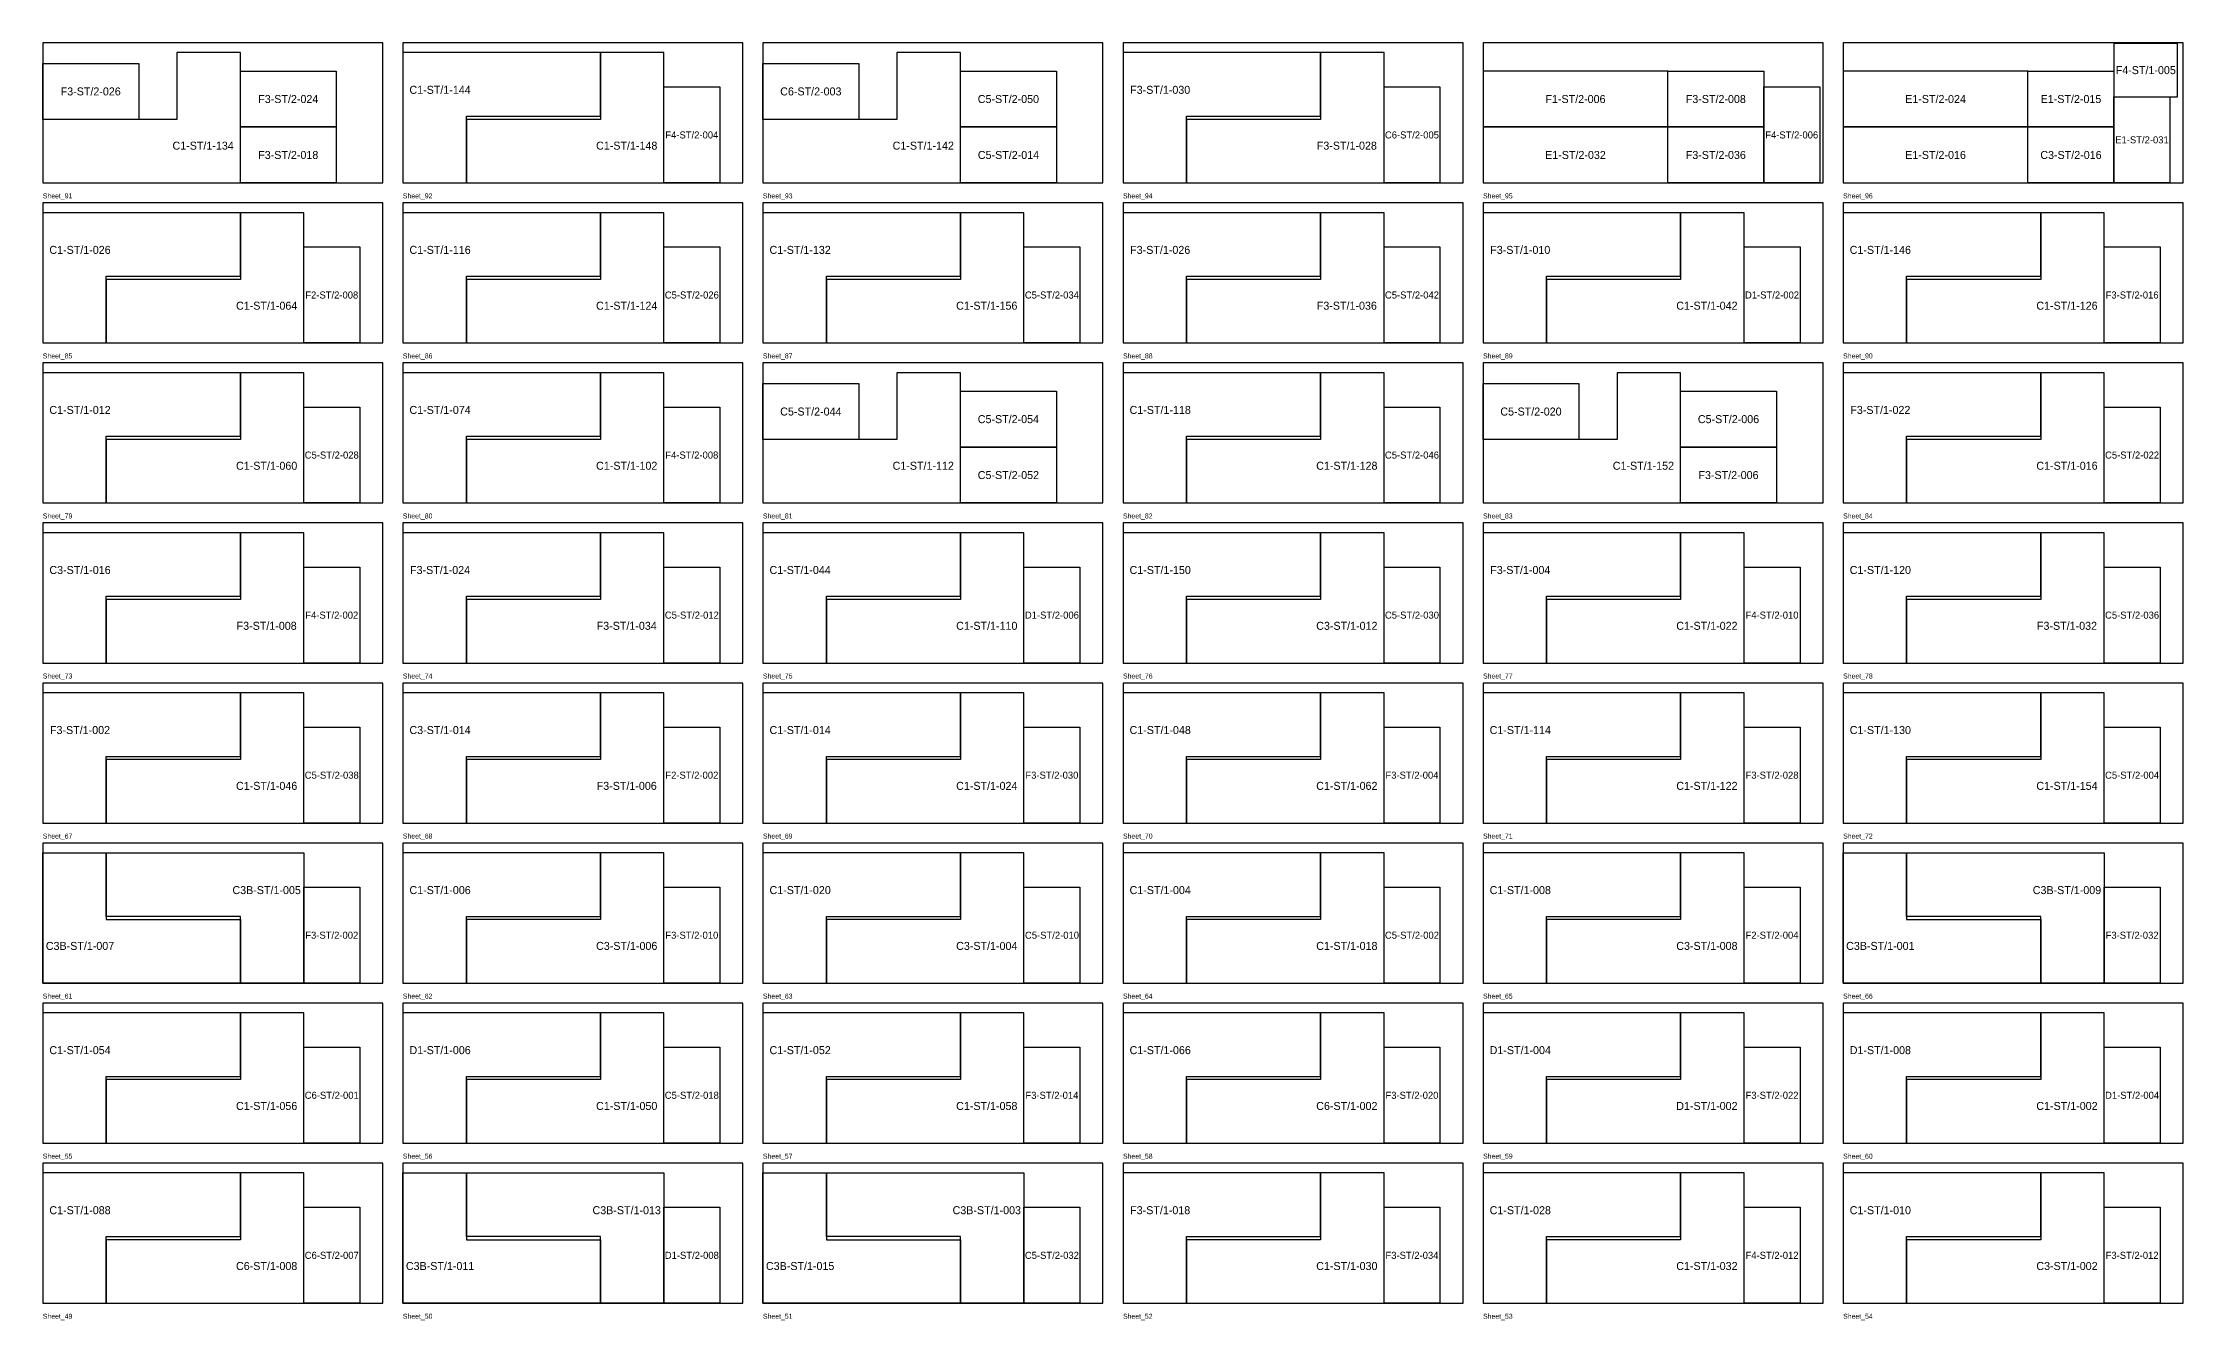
# Model space of a CAD drawing. Header units: millimetres. Extents: x 0 to 21400, y 0 to 52698.
# Drawn here: x 0 to 21400, y 14231 to 27000 of the extents above; entities that cross this region are included whole.
import ezdxf
from ezdxf.enums import TextEntityAlignment as Align

# ---------------------------------------------------------------- set-up
doc = ezdxf.new("R2010")
doc.units = ezdxf.units.MM
for name, color, linetype in [('NUMBERS', 7, 'Continuous'), ('OUTER', 7, 'Continuous'), ('SHEET_BORDER', 7, 'Continuous')]:
    doc.layers.add(name, color=color, linetype=linetype)

msp = doc.modelspace()

# ---------------------------------------------------------------- linework, layer by layer
at = {"layer": 'OUTER'}
for points in [[(21343, 26460), (21343, 26994), (20708, 26994), (20708, 26460), (21343, 26460)], [(1975, 25600), (1975, 26902), (1340, 26902), (1340, 26235), (0, 26235), (0, 25600), (1975, 25600)], [(0, 26794), (959, 26794), (959, 26235), (0, 26235), (0, 26794)], [(3600, 26902), (3600, 25600), (4235, 25600), (4235, 26267), (5575, 26267), (5575, 26902), (3600, 26902)], [(6210, 25600), (6210, 26902), (5575, 26902), (5575, 26235), (4235, 26235), (4235, 25600), (6210, 25600)], [(9175, 25600), (9175, 26902), (8540, 26902), (8540, 26235), (7200, 26235), (7200, 25600), (9175, 25600)], [(7200, 26794), (8159, 26794), (8159, 26235), (7200, 26235), (7200, 26794)], [(10800, 26902), (10800, 25600), (11435, 25600), (11435, 26267), (12775, 26267), (12775, 26902), (10800, 26902)], [(13410, 25600), (13410, 26902), (12775, 26902), (12775, 26235), (11435, 26235), (11435, 25600), (13410, 25600)], [(1975, 26718), (2934, 26718), (2934, 26159), (1975, 26159), (1975, 26718)], [(6210, 25600), (6210, 26559), (6769, 26559), (6769, 25600), (6210, 25600)], [(9175, 26718), (10134, 26718), (10134, 26159), (9175, 26159), (9175, 26718)], [(13410, 25600), (13410, 26559), (13969, 26559), (13969, 25600), (13410, 25600)], [(16248, 26718), (14400, 26718), (14400, 26159), (16248, 26159), (16248, 26718)], [(16248, 26718), (17207, 26718), (17207, 26159), (16248, 26159), (16248, 26718)], [(17207, 25600), (17207, 26559), (17766, 26559), (17766, 25600), (17207, 25600)], [(19848, 26718), (18000, 26718), (18000, 26159), (19848, 26159), (19848, 26718)], [(19848, 26718), (20708, 26718), (20708, 26159), (19848, 26159), (19848, 26718)], [(20708, 25600), (20708, 26460), (21267, 26460), (21267, 25600), (20708, 25600)], [(1975, 26159), (2934, 26159), (2934, 25600), (1975, 25600), (1975, 26159)], [(10134, 25600), (9175, 25600), (9175, 26159), (10134, 26159), (10134, 25600)], [(16248, 26159), (14400, 26159), (14400, 25600), (16248, 25600), (16248, 26159)], [(16248, 26159), (17207, 26159), (17207, 25600), (16248, 25600), (16248, 26159)], [(19848, 26159), (18000, 26159), (18000, 25600), (19848, 25600), (19848, 26159)], [(19848, 26159), (20708, 26159), (20708, 25600), (19848, 25600), (19848, 26159)], [(0, 25302), (0, 24000), (635, 24000), (635, 24667), (1975, 24667), (1975, 25302), (0, 25302)], [(2610, 24000), (2610, 25302), (1975, 25302), (1975, 24635), (635, 24635), (635, 24000), (2610, 24000)], [(3600, 25302), (3600, 24000), (4235, 24000), (4235, 24667), (5575, 24667), (5575, 25302), (3600, 25302)], [(6210, 24000), (6210, 25302), (5575, 25302), (5575, 24635), (4235, 24635), (4235, 24000), (6210, 24000)], [(7200, 25302), (7200, 24000), (7835, 24000), (7835, 24667), (9175, 24667), (9175, 25302), (7200, 25302)], [(9810, 24000), (9810, 25302), (9175, 25302), (9175, 24635), (7835, 24635), (7835, 24000), (9810, 24000)], [(10800, 25302), (10800, 24000), (11435, 24000), (11435, 24667), (12775, 24667), (12775, 25302), (10800, 25302)], [(13410, 24000), (13410, 25302), (12775, 25302), (12775, 24635), (11435, 24635), (11435, 24000), (13410, 24000)], [(14400, 25302), (14400, 24000), (15035, 24000), (15035, 24667), (16375, 24667), (16375, 25302), (14400, 25302)], [(17010, 24000), (17010, 25302), (16375, 25302), (16375, 24635), (15035, 24635), (15035, 24000), (17010, 24000)], [(18000, 25302), (18000, 24000), (18635, 24000), (18635, 24667), (19975, 24667), (19975, 25302), (18000, 25302)], [(20610, 24000), (20610, 25302), (19975, 25302), (19975, 24635), (18635, 24635), (18635, 24000), (20610, 24000)], [(2610, 24000), (2610, 24959), (3169, 24959), (3169, 24000), (2610, 24000)], [(6210, 24000), (6210, 24959), (6769, 24959), (6769, 24000), (6210, 24000)], [(9810, 24000), (9810, 24959), (10369, 24959), (10369, 24000), (9810, 24000)], [(13410, 24000), (13410, 24959), (13969, 24959), (13969, 24000), (13410, 24000)], [(17010, 24000), (17010, 24959), (17569, 24959), (17569, 24000), (17010, 24000)], [(20610, 24000), (20610, 24959), (21169, 24959), (21169, 24000), (20610, 24000)], [(0, 23702), (0, 22400), (635, 22400), (635, 23067), (1975, 23067), (1975, 23702), (0, 23702)], [(2610, 22400), (2610, 23702), (1975, 23702), (1975, 23035), (635, 23035), (635, 22400), (2610, 22400)], [(3600, 23702), (3600, 22400), (4235, 22400), (4235, 23067), (5575, 23067), (5575, 23702), (3600, 23702)], [(6210, 22400), (6210, 23702), (5575, 23702), (5575, 23035), (4235, 23035), (4235, 22400), (6210, 22400)], [(9175, 22400), (9175, 23702), (8540, 23702), (8540, 23035), (7200, 23035), (7200, 22400), (9175, 22400)], [(7200, 23594), (8159, 23594), (8159, 23035), (7200, 23035), (7200, 23594)], [(10800, 23702), (10800, 22400), (11435, 22400), (11435, 23067), (12775, 23067), (12775, 23702), (10800, 23702)], [(13410, 22400), (13410, 23702), (12775, 23702), (12775, 23035), (11435, 23035), (11435, 22400), (13410, 22400)], [(16375, 22400), (16375, 23702), (15740, 23702), (15740, 23035), (14400, 23035), (14400, 22400), (16375, 22400)], [(14400, 23594), (15359, 23594), (15359, 23035), (14400, 23035), (14400, 23594)], [(18000, 23702), (18000, 22400), (18635, 22400), (18635, 23067), (19975, 23067), (19975, 23702), (18000, 23702)], [(20610, 22400), (20610, 23702), (19975, 23702), (19975, 23035), (18635, 23035), (18635, 22400), (20610, 22400)], [(2610, 22400), (2610, 23359), (3169, 23359), (3169, 22400), (2610, 22400)], [(6210, 22400), (6210, 23359), (6769, 23359), (6769, 22400), (6210, 22400)], [(10134, 22959), (9175, 22959), (9175, 23518), (10134, 23518), (10134, 22959)], [(13410, 22400), (13410, 23359), (13969, 23359), (13969, 22400), (13410, 22400)], [(17334, 22959), (16375, 22959), (16375, 23518), (17334, 23518), (17334, 22959)], [(20610, 22400), (20610, 23359), (21169, 23359), (21169, 22400), (20610, 22400)], [(9175, 22959), (10134, 22959), (10134, 22400), (9175, 22400), (9175, 22959)], [(17334, 22400), (16375, 22400), (16375, 22959), (17334, 22959), (17334, 22400)], [(0, 22102), (0, 20800), (635, 20800), (635, 21467), (1975, 21467), (1975, 22102), (0, 22102)], [(2610, 20800), (2610, 22102), (1975, 22102), (1975, 21435), (635, 21435), (635, 20800), (2610, 20800)], [(3600, 22102), (3600, 20800), (4235, 20800), (4235, 21467), (5575, 21467), (5575, 22102), (3600, 22102)], [(6210, 20800), (6210, 22102), (5575, 22102), (5575, 21435), (4235, 21435), (4235, 20800), (6210, 20800)], [(7200, 22102), (7200, 20800), (7835, 20800), (7835, 21467), (9175, 21467), (9175, 22102), (7200, 22102)], [(9810, 20800), (9810, 22102), (9175, 22102), (9175, 21435), (7835, 21435), (7835, 20800), (9810, 20800)], [(10800, 22102), (10800, 20800), (11435, 20800), (11435, 21467), (12775, 21467), (12775, 22102), (10800, 22102)], [(13410, 20800), (13410, 22102), (12775, 22102), (12775, 21435), (11435, 21435), (11435, 20800), (13410, 20800)], [(14400, 22102), (14400, 20800), (15035, 20800), (15035, 21467), (16375, 21467), (16375, 22102), (14400, 22102)], [(17010, 20800), (17010, 22102), (16375, 22102), (16375, 21435), (15035, 21435), (15035, 20800), (17010, 20800)], [(18000, 22102), (18000, 20800), (18635, 20800), (18635, 21467), (19975, 21467), (19975, 22102), (18000, 22102)], [(20610, 20800), (20610, 22102), (19975, 22102), (19975, 21435), (18635, 21435), (18635, 20800), (20610, 20800)], [(2610, 20800), (2610, 21759), (3169, 21759), (3169, 20800), (2610, 20800)], [(6210, 20800), (6210, 21759), (6769, 21759), (6769, 20800), (6210, 20800)], [(9810, 20800), (9810, 21759), (10369, 21759), (10369, 20800), (9810, 20800)], [(13410, 20800), (13410, 21759), (13969, 21759), (13969, 20800), (13410, 20800)], [(17010, 20800), (17010, 21759), (17569, 21759), (17569, 20800), (17010, 20800)], [(21169, 21759), (21169, 20800), (20610, 20800), (20610, 21759), (21169, 21759)], [(0, 20502), (0, 19200), (635, 19200), (635, 19867), (1975, 19867), (1975, 20502), (0, 20502)], [(2610, 19200), (2610, 20502), (1975, 20502), (1975, 19835), (635, 19835), (635, 19200), (2610, 19200)], [(3600, 20502), (3600, 19200), (4235, 19200), (4235, 19867), (5575, 19867), (5575, 20502), (3600, 20502)], [(6210, 19200), (6210, 20502), (5575, 20502), (5575, 19835), (4235, 19835), (4235, 19200), (6210, 19200)], [(7200, 20502), (7200, 19200), (7835, 19200), (7835, 19867), (9175, 19867), (9175, 20502), (7200, 20502)], [(9810, 19200), (9810, 20502), (9175, 20502), (9175, 19835), (7835, 19835), (7835, 19200), (9810, 19200)], [(10800, 20502), (10800, 19200), (11435, 19200), (11435, 19867), (12775, 19867), (12775, 20502), (10800, 20502)], [(13410, 19200), (13410, 20502), (12775, 20502), (12775, 19835), (11435, 19835), (11435, 19200), (13410, 19200)], [(14400, 20502), (14400, 19200), (15035, 19200), (15035, 19867), (16375, 19867), (16375, 20502), (14400, 20502)], [(17010, 19200), (17010, 20502), (16375, 20502), (16375, 19835), (15035, 19835), (15035, 19200), (17010, 19200)], [(18000, 20502), (18000, 19200), (18635, 19200), (18635, 19867), (19975, 19867), (19975, 20502), (18000, 20502)], [(20610, 19200), (20610, 20502), (19975, 20502), (19975, 19835), (18635, 19835), (18635, 19200), (20610, 19200)], [(2610, 19200), (2610, 20159), (3169, 20159), (3169, 19200), (2610, 19200)], [(6210, 19200), (6210, 20159), (6769, 20159), (6769, 19200), (6210, 19200)], [(9810, 19200), (9810, 20159), (10369, 20159), (10369, 19200), (9810, 19200)], [(13410, 19200), (13410, 20159), (13969, 20159), (13969, 19200), (13410, 19200)], [(17010, 19200), (17010, 20159), (17569, 20159), (17569, 19200), (17010, 19200)], [(20610, 19200), (20610, 20159), (21169, 20159), (21169, 19200), (20610, 19200)], [(0, 17600), (0, 18902), (635, 18902), (635, 18235), (1975, 18235), (1975, 17600), (0, 17600)], [(2610, 18902), (2610, 17600), (1975, 17600), (1975, 18267), (635, 18267), (635, 18902), (2610, 18902)], [(3600, 18902), (3600, 17600), (4235, 17600), (4235, 18267), (5575, 18267), (5575, 18902), (3600, 18902)], [(6210, 17600), (6210, 18902), (5575, 18902), (5575, 18235), (4235, 18235), (4235, 17600), (6210, 17600)], [(7200, 18902), (7200, 17600), (7835, 17600), (7835, 18267), (9175, 18267), (9175, 18902), (7200, 18902)], [(9810, 17600), (9810, 18902), (9175, 18902), (9175, 18235), (7835, 18235), (7835, 17600), (9810, 17600)], [(10800, 18902), (10800, 17600), (11435, 17600), (11435, 18267), (12775, 18267), (12775, 18902), (10800, 18902)], [(13410, 17600), (13410, 18902), (12775, 18902), (12775, 18235), (11435, 18235), (11435, 17600), (13410, 17600)], [(14400, 18902), (14400, 17600), (15035, 17600), (15035, 18267), (16375, 18267), (16375, 18902), (14400, 18902)], [(17010, 17600), (17010, 18902), (16375, 18902), (16375, 18235), (15035, 18235), (15035, 17600), (17010, 17600)], [(18000, 17600), (18000, 18902), (18635, 18902), (18635, 18235), (19975, 18235), (19975, 17600), (18000, 17600)], [(20610, 18902), (20610, 17600), (19975, 17600), (19975, 18267), (18635, 18267), (18635, 18902), (20610, 18902)], [(2610, 17600), (2610, 18559), (3169, 18559), (3169, 17600), (2610, 17600)], [(6210, 17600), (6210, 18559), (6769, 18559), (6769, 17600), (6210, 17600)], [(9810, 17600), (9810, 18559), (10369, 18559), (10369, 17600), (9810, 17600)], [(13410, 17600), (13410, 18559), (13969, 18559), (13969, 17600), (13410, 17600)], [(17010, 17600), (17010, 18559), (17569, 18559), (17569, 17600), (17010, 17600)], [(20610, 17600), (20610, 18559), (21169, 18559), (21169, 17600), (20610, 17600)], [(0, 17302), (0, 16000), (635, 16000), (635, 16667), (1975, 16667), (1975, 17302), (0, 17302)], [(2610, 16000), (2610, 17302), (1975, 17302), (1975, 16635), (635, 16635), (635, 16000), (2610, 16000)], [(3600, 17302), (3600, 16000), (4235, 16000), (4235, 16667), (5575, 16667), (5575, 17302), (3600, 17302)], [(6210, 16000), (6210, 17302), (5575, 17302), (5575, 16635), (4235, 16635), (4235, 16000), (6210, 16000)], [(7200, 17302), (7200, 16000), (7835, 16000), (7835, 16667), (9175, 16667), (9175, 17302), (7200, 17302)], [(9810, 16000), (9810, 17302), (9175, 17302), (9175, 16635), (7835, 16635), (7835, 16000), (9810, 16000)], [(10800, 17302), (10800, 16000), (11435, 16000), (11435, 16667), (12775, 16667), (12775, 17302), (10800, 17302)], [(13410, 16000), (13410, 17302), (12775, 17302), (12775, 16635), (11435, 16635), (11435, 16000), (13410, 16000)], [(14400, 17302), (14400, 16000), (15035, 16000), (15035, 16667), (16375, 16667), (16375, 17302), (14400, 17302)], [(17010, 16000), (17010, 17302), (16375, 17302), (16375, 16635), (15035, 16635), (15035, 16000), (17010, 16000)], [(18000, 17302), (18000, 16000), (18635, 16000), (18635, 16667), (19975, 16667), (19975, 17302), (18000, 17302)], [(20610, 16000), (20610, 17302), (19975, 17302), (19975, 16635), (18635, 16635), (18635, 16000), (20610, 16000)], [(2610, 16000), (2610, 16959), (3169, 16959), (3169, 16000), (2610, 16000)], [(6210, 16000), (6210, 16959), (6769, 16959), (6769, 16000), (6210, 16000)], [(9810, 16000), (9810, 16959), (10369, 16959), (10369, 16000), (9810, 16000)], [(13410, 16000), (13410, 16959), (13969, 16959), (13969, 16000), (13410, 16000)], [(17010, 16000), (17010, 16959), (17569, 16959), (17569, 16000), (17010, 16000)], [(20610, 16000), (20610, 16959), (21169, 16959), (21169, 16000), (20610, 16000)], [(0, 15702), (0, 14400), (635, 14400), (635, 15067), (1975, 15067), (1975, 15702), (0, 15702)], [(2610, 14400), (2610, 15702), (1975, 15702), (1975, 15035), (635, 15035), (635, 14400), (2610, 14400)], [(3600, 14400), (3600, 15702), (4235, 15702), (4235, 15035), (5575, 15035), (5575, 14400), (3600, 14400)], [(6210, 15702), (6210, 14400), (5575, 14400), (5575, 15067), (4235, 15067), (4235, 15702), (6210, 15702)], [(7200, 14400), (7200, 15702), (7835, 15702), (7835, 15035), (9175, 15035), (9175, 14400), (7200, 14400)], [(9810, 15702), (9810, 14400), (9175, 14400), (9175, 15067), (7835, 15067), (7835, 15702), (9810, 15702)], [(10800, 15702), (10800, 14400), (11435, 14400), (11435, 15067), (12775, 15067), (12775, 15702), (10800, 15702)], [(13410, 14400), (13410, 15702), (12775, 15702), (12775, 15035), (11435, 15035), (11435, 14400), (13410, 14400)], [(14400, 15702), (14400, 14400), (15035, 14400), (15035, 15067), (16375, 15067), (16375, 15702), (14400, 15702)], [(17010, 14400), (17010, 15702), (16375, 15702), (16375, 15035), (15035, 15035), (15035, 14400), (17010, 14400)], [(18000, 15702), (18000, 14400), (18635, 14400), (18635, 15067), (19975, 15067), (19975, 15702), (18000, 15702)], [(20610, 14400), (20610, 15702), (19975, 15702), (19975, 15035), (18635, 15035), (18635, 14400), (20610, 14400)], [(2610, 14400), (2610, 15359), (3169, 15359), (3169, 14400), (2610, 14400)], [(6210, 14400), (6210, 15359), (6769, 15359), (6769, 14400), (6210, 14400)], [(9810, 14400), (9810, 15359), (10369, 15359), (10369, 14400), (9810, 14400)], [(13410, 14400), (13410, 15359), (13969, 15359), (13969, 14400), (13410, 14400)], [(17010, 14400), (17010, 15359), (17569, 15359), (17569, 14400), (17010, 14400)], [(20610, 14400), (20610, 15359), (21169, 15359), (21169, 14400), (20610, 14400)]]:
    msp.add_lwpolyline(points, dxfattribs=at)
at = {"layer": 'SHEET_BORDER', "color": 1}
for points in [[(0, 25600), (3400, 25600), (3400, 27000), (0, 27000), (0, 25600)], [(3600, 25600), (7000, 25600), (7000, 27000), (3600, 27000), (3600, 25600)], [(7200, 25600), (10600, 25600), (10600, 27000), (7200, 27000), (7200, 25600)], [(10800, 25600), (14200, 25600), (14200, 27000), (10800, 27000), (10800, 25600)], [(14400, 25600), (17800, 25600), (17800, 27000), (14400, 27000), (14400, 25600)], [(18000, 25600), (21400, 25600), (21400, 27000), (18000, 27000), (18000, 25600)], [(0, 24000), (3400, 24000), (3400, 25400), (0, 25400), (0, 24000)], [(3600, 24000), (7000, 24000), (7000, 25400), (3600, 25400), (3600, 24000)], [(7200, 24000), (10600, 24000), (10600, 25400), (7200, 25400), (7200, 24000)], [(10800, 24000), (14200, 24000), (14200, 25400), (10800, 25400), (10800, 24000)], [(14400, 24000), (17800, 24000), (17800, 25400), (14400, 25400), (14400, 24000)], [(18000, 24000), (21400, 24000), (21400, 25400), (18000, 25400), (18000, 24000)], [(0, 22400), (3400, 22400), (3400, 23800), (0, 23800), (0, 22400)], [(3600, 22400), (7000, 22400), (7000, 23800), (3600, 23800), (3600, 22400)], [(7200, 22400), (10600, 22400), (10600, 23800), (7200, 23800), (7200, 22400)], [(10800, 22400), (14200, 22400), (14200, 23800), (10800, 23800), (10800, 22400)], [(14400, 22400), (17800, 22400), (17800, 23800), (14400, 23800), (14400, 22400)], [(18000, 22400), (21400, 22400), (21400, 23800), (18000, 23800), (18000, 22400)], [(0, 20800), (3400, 20800), (3400, 22200), (0, 22200), (0, 20800)], [(3600, 20800), (7000, 20800), (7000, 22200), (3600, 22200), (3600, 20800)], [(7200, 20800), (10600, 20800), (10600, 22200), (7200, 22200), (7200, 20800)], [(10800, 20800), (14200, 20800), (14200, 22200), (10800, 22200), (10800, 20800)], [(14400, 20800), (17800, 20800), (17800, 22200), (14400, 22200), (14400, 20800)], [(18000, 20800), (21400, 20800), (21400, 22200), (18000, 22200), (18000, 20800)], [(0, 19200), (3400, 19200), (3400, 20600), (0, 20600), (0, 19200)], [(3600, 19200), (7000, 19200), (7000, 20600), (3600, 20600), (3600, 19200)], [(7200, 19200), (10600, 19200), (10600, 20600), (7200, 20600), (7200, 19200)], [(10800, 19200), (14200, 19200), (14200, 20600), (10800, 20600), (10800, 19200)], [(14400, 19200), (17800, 19200), (17800, 20600), (14400, 20600), (14400, 19200)], [(18000, 19200), (21400, 19200), (21400, 20600), (18000, 20600), (18000, 19200)], [(0, 17600), (3400, 17600), (3400, 19000), (0, 19000), (0, 17600)], [(3600, 17600), (7000, 17600), (7000, 19000), (3600, 19000), (3600, 17600)], [(7200, 17600), (10600, 17600), (10600, 19000), (7200, 19000), (7200, 17600)], [(10800, 17600), (14200, 17600), (14200, 19000), (10800, 19000), (10800, 17600)], [(14400, 17600), (17800, 17600), (17800, 19000), (14400, 19000), (14400, 17600)], [(18000, 17600), (21400, 17600), (21400, 19000), (18000, 19000), (18000, 17600)], [(0, 16000), (3400, 16000), (3400, 17400), (0, 17400), (0, 16000)], [(3600, 16000), (7000, 16000), (7000, 17400), (3600, 17400), (3600, 16000)], [(7200, 16000), (10600, 16000), (10600, 17400), (7200, 17400), (7200, 16000)], [(10800, 16000), (14200, 16000), (14200, 17400), (10800, 17400), (10800, 16000)], [(14400, 16000), (17800, 16000), (17800, 17400), (14400, 17400), (14400, 16000)], [(18000, 16000), (21400, 16000), (21400, 17400), (18000, 17400), (18000, 16000)], [(0, 14400), (3400, 14400), (3400, 15800), (0, 15800), (0, 14400)], [(3600, 14400), (7000, 14400), (7000, 15800), (3600, 15800), (3600, 14400)], [(7200, 14400), (10600, 14400), (10600, 15800), (7200, 15800), (7200, 14400)], [(10800, 14400), (14200, 14400), (14200, 15800), (10800, 15800), (10800, 14400)], [(14400, 14400), (17800, 14400), (17800, 15800), (14400, 15800), (14400, 14400)], [(18000, 14400), (21400, 14400), (21400, 15800), (18000, 15800), (18000, 14400)]]:
    msp.add_lwpolyline(points, dxfattribs=at)

# ---------------------------------------------------------------- texts
at = {"layer": 'NUMBERS'}
for s, height, p in [('F4-ST/1-005', 80, (21026, 26727)), ('F3-ST/2-026', 80, (479, 26514)), ('C1-ST/1-144', 80, (3972, 26530)), ('C6-ST/2-003', 80, (7679, 26514)), ('F3-ST/1-030', 80, (11172, 26530)), ('F3-ST/2-024', 80, (2454, 26438)), ('C5-ST/2-050', 80, (9654, 26438)), ('F1-ST/2-006', 80, (15324, 26438)), ('F3-ST/2-008', 80, (16727, 26438)), ('E1-ST/2-024', 80, (18924, 26438)), ('E1-ST/2-015', 80, (20278, 26438)), ('F4-ST/2-004', 70.56, (6489, 26079)), ('C6-ST/2-005', 70.56, (13689, 26079)), ('F4-ST/2-006', 70.56, (17486, 26079)), ('C1-ST/1-134', 80, (1603, 25972)), ('F3-ST/2-018', 80, (2454, 25879)), ('C1-ST/1-148', 80, (5838, 25972)), ('C1-ST/1-142', 80, (8803, 25972)), ('C5-ST/2-014', 80, (9655, 25879)), ('F3-ST/1-028', 80, (13038, 25972)), ('E1-ST/2-032', 80, (15324, 25879)), ('F3-ST/2-036', 80, (16727, 25879)), ('E1-ST/2-016', 80, (18924, 25879)), ('C3-ST/2-016', 80, (20278, 25879)), ('E1-ST/2-031', 70.56, (20988, 26030)), ('C1-ST/1-026', 80, (372, 24930)), ('C1-ST/1-116', 80, (3972, 24930)), ('C1-ST/1-132', 80, (7572, 24930)), ('F3-ST/1-026', 80, (11172, 24930)), ('F3-ST/1-010', 80, (14772, 24930)), ('C1-ST/1-146', 80, (18372, 24930)), ('C1-ST/1-064', 80, (2238, 24372)), ('F2-ST/2-008', 70.56, (2889, 24479)), ('C1-ST/1-124', 80, (5838, 24372)), ('C5-ST/2-026', 70.56, (6489, 24479)), ('C1-ST/1-156', 80, (9438, 24372)), ('C5-ST/2-034', 70.56, (10089, 24479)), ('F3-ST/1-036', 80, (13038, 24372)), ('C5-ST/2-042', 70.56, (13689, 24479)), ('C1-ST/1-042', 80, (16638, 24372)), ('D1-ST/2-002', 70.56, (17289, 24479)), ('C1-ST/1-126', 80, (20238, 24372)), ('F3-ST/2-016', 70.56, (20889, 24479)), ('C1-ST/1-012', 80, (372, 23330)), ('C1-ST/1-074', 80, (3972, 23330)), ('C5-ST/2-044', 80, (7679, 23314)), ('C1-ST/1-118', 80, (11172, 23330)), ('C5-ST/2-020', 80, (14879, 23314)), ('F3-ST/1-022', 80, (18372, 23330)), ('C5-ST/2-054', 80, (9654, 23238)), ('C5-ST/2-006', 80, (16854, 23238)), ('C5-ST/2-028', 70.56, (2889, 22879)), ('F4-ST/2-008', 70.56, (6489, 22879)), ('C5-ST/2-046', 70.56, (13689, 22879)), ('C5-ST/2-022', 70.56, (20889, 22879)), ('C1-ST/1-060', 80, (2238, 22772)), ('C1-ST/1-102', 80, (5838, 22772)), ('C1-ST/1-112', 80, (8803, 22772)), ('C5-ST/2-052', 80, (9654, 22679)), ('C1-ST/1-128', 80, (13038, 22772)), ('C1-ST/1-152', 80, (16003, 22772)), ('F3-ST/2-006', 80, (16854, 22679)), ('C1-ST/1-016', 80, (20238, 22772)), ('C3-ST/1-016', 80, (372, 21730)), ('F3-ST/1-024', 80, (3972, 21730)), ('C1-ST/1-044', 80, (7572, 21730)), ('C1-ST/1-150', 80, (11172, 21730)), ('F3-ST/1-004', 80, (14772, 21730)), ('C1-ST/1-120', 80, (18372, 21730)), ('F3-ST/1-008', 80, (2238, 21172)), ('F4-ST/2-002', 70.56, (2889, 21279)), ('F3-ST/1-034', 80, (5838, 21172)), ('C5-ST/2-012', 70.56, (6489, 21279)), ('C1-ST/1-110', 80, (9438, 21172)), ('D1-ST/2-006', 70.56, (10089, 21279)), ('C3-ST/1-012', 80, (13038, 21172)), ('C5-ST/2-030', 70.56, (13689, 21279)), ('C1-ST/1-022', 80, (16638, 21172)), ('F4-ST/2-010', 70.56, (17289, 21279)), ('F3-ST/1-032', 80, (20238, 21172)), ('C5-ST/2-036', 70.56, (20889, 21279)), ('F3-ST/1-002', 80, (372, 20130)), ('C3-ST/1-014', 80, (3972, 20130)), ('C1-ST/1-014', 80, (7572, 20130)), ('C1-ST/1-048', 80, (11172, 20130)), ('C1-ST/1-114', 80, (14772, 20130)), ('C1-ST/1-130', 80, (18372, 20130)), ('C5-ST/2-038', 70.56, (2889, 19679)), ('F2-ST/2-002', 70.56, (6489, 19679)), ('F3-ST/2-030', 70.56, (10089, 19679)), ('F3-ST/2-004', 70.56, (13689, 19679)), ('F3-ST/2-028', 70.56, (17289, 19679)), ('C5-ST/2-004', 70.56, (20889, 19679)), ('C1-ST/1-046', 80, (2238, 19572)), ('F3-ST/1-006', 80, (5838, 19572)), ('C1-ST/1-024', 80, (9438, 19572)), ('C1-ST/1-062', 80, (13038, 19572)), ('C1-ST/1-122', 80, (16638, 19572)), ('C1-ST/1-154', 80, (20238, 19572)), ('C3B-ST/1-005', 80, (2238, 18530)), ('C1-ST/1-006', 80, (3972, 18530)), ('C1-ST/1-020', 80, (7572, 18530)), ('C1-ST/1-004', 80, (11172, 18530)), ('C1-ST/1-008', 80, (14772, 18530)), ('C3B-ST/1-009', 80, (20238, 18530)), ('C3B-ST/1-007', 80, (372, 17972)), ('F3-ST/2-002', 70.56, (2889, 18079)), ('C3-ST/1-006', 80, (5838, 17972)), ('F3-ST/2-010', 70.56, (6489, 18079)), ('C3-ST/1-004', 80, (9438, 17972)), ('C5-ST/2-010', 70.56, (10090, 18079)), ('C1-ST/1-018', 80, (13038, 17972)), ('C5-ST/2-002', 70.56, (13689, 18079)), ('C3-ST/1-008', 80, (16638, 17972)), ('F2-ST/2-004', 70.56, (17289, 18079)), ('C3B-ST/1-001', 80, (18372, 17972)), ('F3-ST/2-032', 70.56, (20889, 18079)), ('C1-ST/1-054', 80, (372, 16930)), ('D1-ST/1-006', 80, (3972, 16930)), ('C1-ST/1-052', 80, (7572, 16930)), ('C1-ST/1-066', 80, (11172, 16930)), ('D1-ST/1-004', 80, (14772, 16930)), ('D1-ST/1-008', 80, (18372, 16930)), ('C6-ST/2-001', 70.56, (2889, 16479)), ('C5-ST/2-018', 70.56, (6489, 16479)), ('F3-ST/2-014', 70.56, (10089, 16479)), ('F3-ST/2-020', 70.56, (13689, 16479)), ('F3-ST/2-022', 70.56, (17289, 16479)), ('D1-ST/2-004', 70.56, (20889, 16479)), ('C1-ST/1-056', 80, (2238, 16372)), ('C1-ST/1-050', 80, (5838, 16372)), ('C1-ST/1-058', 80, (9438, 16372)), ('C6-ST/1-002', 80, (13038, 16372)), ('D1-ST/1-002', 80, (16638, 16372)), ('C1-ST/1-002', 80, (20238, 16372)), ('C1-ST/1-088', 80, (372, 15330)), ('C3B-ST/1-013', 80, (5838, 15330)), ('C3B-ST/1-003', 80, (9438, 15330)), ('F3-ST/1-018', 80, (11172, 15330)), ('C1-ST/1-028', 80, (14772, 15330)), ('C1-ST/1-010', 80, (18372, 15330)), ('C6-ST/1-008', 80, (2238, 14772)), ('C6-ST/2-007', 70.56, (2889, 14879)), ('C3B-ST/1-011', 80, (3972, 14772)), ('D1-ST/2-008', 70.56, (6489, 14879)), ('C3B-ST/1-015', 80, (7572, 14772)), ('C5-ST/2-032', 70.56, (10089, 14879)), ('C1-ST/1-030', 80, (13038, 14772)), ('F3-ST/2-034', 70.56, (13689, 14879)), ('C1-ST/1-032', 80, (16638, 14772)), ('F4-ST/2-012', 70.56, (17289, 14879)), ('C3-ST/1-002', 80, (20238, 14772)), ('F3-ST/2-012', 70.56, (20889, 14879))]:
    msp.add_text(s, height=height, dxfattribs=at).set_placement(p, align=Align.MIDDLE_CENTER)
at = {"layer": 'SHEET_BORDER', "color": 1}
for s, p in [('Sheet_91', (0, 25430)), ('Sheet_92', (3600, 25430)), ('Sheet_93', (7200, 25430)), ('Sheet_94', (10800, 25430)), ('Sheet_95', (14400, 25430)), ('Sheet_96', (18000, 25430)), ('Sheet_85', (0, 23830)), ('Sheet_86', (3600, 23830)), ('Sheet_87', (7200, 23830)), ('Sheet_88', (10800, 23830)), ('Sheet_89', (14400, 23830)), ('Sheet_90', (18000, 23830)), ('Sheet_79', (0, 22230)), ('Sheet_80', (3600, 22230)), ('Sheet_81', (7200, 22230)), ('Sheet_82', (10800, 22230)), ('Sheet_83', (14400, 22230)), ('Sheet_84', (18000, 22230)), ('Sheet_73', (0, 20630)), ('Sheet_74', (3600, 20630)), ('Sheet_75', (7200, 20630)), ('Sheet_76', (10800, 20630)), ('Sheet_77', (14400, 20630)), ('Sheet_78', (18000, 20630)), ('Sheet_67', (0, 19030)), ('Sheet_68', (3600, 19030)), ('Sheet_69', (7200, 19030)), ('Sheet_70', (10800, 19030)), ('Sheet_71', (14400, 19030)), ('Sheet_72', (18000, 19030)), ('Sheet_61', (0, 17430)), ('Sheet_62', (3600, 17430)), ('Sheet_63', (7200, 17430)), ('Sheet_64', (10800, 17430)), ('Sheet_65', (14400, 17430)), ('Sheet_66', (18000, 17430)), ('Sheet_55', (0, 15830)), ('Sheet_56', (3600, 15830)), ('Sheet_57', (7200, 15830)), ('Sheet_58', (10800, 15830)), ('Sheet_59', (14400, 15830)), ('Sheet_60', (18000, 15830)), ('Sheet_49', (0, 14230)), ('Sheet_50', (3600, 14230)), ('Sheet_51', (7200, 14230)), ('Sheet_52', (10800, 14230)), ('Sheet_53', (14400, 14230)), ('Sheet_54', (18000, 14230))]:
    msp.add_text(s, height=50, dxfattribs=at).set_placement(p, align=Align.BOTTOM_LEFT)

doc.saveas('drawing.dxf')
